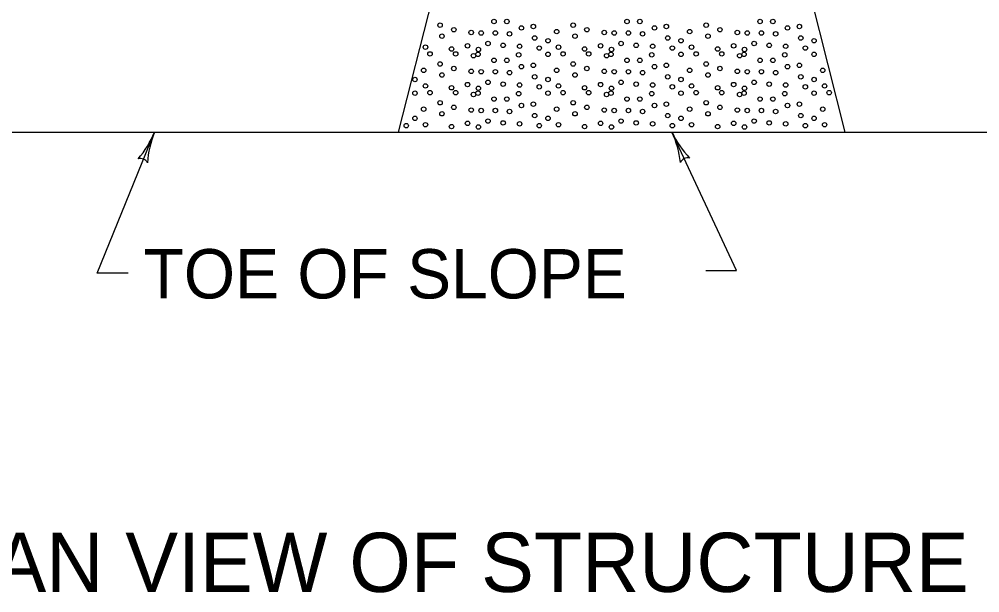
# Model space of a CAD drawing. Extents: x 997.6 to 1037, y 998.9 to 1023.2.
# Drawn here: x 1024.942 to 1028.84, y 1012.806 to 1015.132 of the extents above; entities that cross this region are included whole.
import ezdxf

# ---------------------------------------------------------------- set-up
doc = ezdxf.new("R2010")
doc.units = 0
doc.layers.add('Level 1', color=7, linetype='Continuous')

msp = doc.modelspace()

# ---------------------------------------------------------------- linework, layer by layer
at = {"layer": 'Level 1'}
for p, q in [((1027.6623, 1017.1709), (1028.2928, 1014.6732)), ((1027.0167, 1016.7982), (1026.4803, 1014.6732)), ((1024.6678, 1014.6732), (1026.4803, 1014.6732)), ((1025.2583, 1014.1015), (1025.4903, 1014.6732)), ((1026.4803, 1014.6732), (1028.2928, 1014.6732)), ((1027.8535, 1014.1129), (1027.5911, 1014.6732)), ((1028.2928, 1014.6732), (1034.9368, 1014.6732)), ((1025.3833, 1014.1015), (1025.2583, 1014.1015)), ((1027.7285, 1014.1129), (1027.8535, 1014.1129))]:
    msp.add_line(p, q, dxfattribs=at)
for centre in [(1026.6499, 1015.1076), (1026.7056, 1015.089), (1026.8686, 1015.1224), (1026.9206, 1015.1224), (1026.98, 1015.0964), (1027.0283, 1015.102), (1027.1899, 1015.1076), (1027.2456, 1015.089), (1027.4086, 1015.1224), (1027.4606, 1015.1224), (1027.52, 1015.0964), (1027.5683, 1015.102), (1027.7299, 1015.1076), (1027.7856, 1015.089), (1027.9486, 1015.1224), (1028.0006, 1015.1224), (1028.06, 1015.0964), (1028.1083, 1015.102), (1026.6573, 1015.063), (1026.7761, 1015.0778), (1026.8166, 1015.076), (1026.8741, 1015.076), (1026.9317, 1015.0723), (1027.0338, 1015.0555), (1027.123, 1015.0816), (1027.1973, 1015.063), (1027.3161, 1015.0778), (1027.3566, 1015.076), (1027.4141, 1015.076), (1027.4717, 1015.0723), (1027.5738, 1015.0555), (1027.663, 1015.0816), (1027.7373, 1015.063), (1027.8561, 1015.0778), (1027.8966, 1015.076), (1027.9541, 1015.076), (1028.0117, 1015.0723), (1028.1138, 1015.0555), (1026.5904, 1015.0184), (1026.6963, 1015.011), (1026.7613, 1015.024), (1026.8054, 1015.0091), (1026.8444, 1015.0333), (1026.9057, 1015.0258), (1026.9726, 1015.0221), (1027.0524, 1015.0147), (1027.0877, 1015.0444), (1027.1304, 1015.0184), (1027.2363, 1015.011), (1027.3013, 1015.024), (1027.3454, 1015.0091), (1027.3844, 1015.0333), (1027.4457, 1015.0258), (1027.5126, 1015.0221), (1027.5924, 1015.0147), (1027.6277, 1015.0444), (1027.6704, 1015.0184), (1027.7763, 1015.011), (1027.8413, 1015.024), (1027.8854, 1015.0091), (1027.9244, 1015.0333), (1027.9857, 1015.0258), (1028.0526, 1015.0221), (1028.1324, 1015.0147), (1028.1677, 1015.0444), (1026.609, 1014.9911), (1026.713, 1014.9911), (1026.7855, 1014.9837), (1026.8036, 1014.9893), (1026.9688, 1014.9873), (1027.0877, 1014.9893), (1027.149, 1014.9911), (1027.253, 1014.9911), (1027.3255, 1014.9837), (1027.3436, 1014.9893), (1027.5088, 1014.9873), (1027.6277, 1014.9893), (1027.689, 1014.9911), (1027.793, 1014.9911), (1027.8655, 1014.9837), (1027.8836, 1014.9893), (1028.0488, 1014.9873), (1028.1677, 1014.9893), (1026.6499, 1014.9503), (1026.7056, 1014.9317), (1026.8686, 1014.9651), (1026.9206, 1014.9651), (1026.98, 1014.9391), (1027.0283, 1014.9447), (1027.1899, 1014.9503), (1027.2456, 1014.9317), (1027.4086, 1014.9651), (1027.4606, 1014.9651), (1027.52, 1014.9391), (1027.5683, 1014.9447), (1027.7299, 1014.9503), (1027.7856, 1014.9317), (1027.9486, 1014.9651), (1028.0006, 1014.9651), (1028.06, 1014.9391), (1028.1083, 1014.9447), (1026.583, 1014.9243), (1026.6573, 1014.9057), (1026.7761, 1014.9205), (1026.8166, 1014.9187), (1026.8741, 1014.9187), (1026.9317, 1014.9149), (1027.0338, 1014.8982), (1027.123, 1014.9243), (1027.1973, 1014.9057), (1027.3161, 1014.9205), (1027.3566, 1014.9187), (1027.4141, 1014.9187), (1027.4717, 1014.9149), (1027.5738, 1014.8982), (1027.663, 1014.9243), (1027.7373, 1014.9057), (1027.8561, 1014.9205), (1027.8966, 1014.9187), (1027.9541, 1014.9187), (1028.0117, 1014.9149), (1028.1138, 1014.8982), (1028.203, 1014.9243), (1026.5477, 1014.8871), (1026.5904, 1014.8611), (1026.6963, 1014.8537), (1026.7613, 1014.8667), (1026.8054, 1014.8518), (1026.8444, 1014.8759), (1026.9057, 1014.8685), (1026.9726, 1014.8648), (1027.0524, 1014.8573), (1027.0877, 1014.8871), (1027.1304, 1014.8611), (1027.2363, 1014.8537), (1027.3013, 1014.8667), (1027.3454, 1014.8518), (1027.3844, 1014.8759), (1027.4457, 1014.8685), (1027.5126, 1014.8648), (1027.5924, 1014.8573), (1027.6277, 1014.8871), (1027.6704, 1014.8611), (1027.7763, 1014.8537), (1027.8413, 1014.8667), (1027.8854, 1014.8518), (1027.9244, 1014.8759), (1027.9857, 1014.8685), (1028.0526, 1014.8648), (1028.1324, 1014.8573), (1028.1677, 1014.8871), (1028.2104, 1014.8611), (1026.5477, 1014.8319), (1026.609, 1014.8338), (1026.713, 1014.8338), (1026.7855, 1014.8263), (1026.8036, 1014.8319), (1026.9688, 1014.83), (1027.0877, 1014.8319), (1027.149, 1014.8338), (1027.253, 1014.8338), (1027.3255, 1014.8263), (1027.3436, 1014.8319), (1027.5088, 1014.83), (1027.6277, 1014.8319), (1027.689, 1014.8338), (1027.793, 1014.8338), (1027.8655, 1014.8263), (1027.8836, 1014.8319), (1028.0488, 1014.83), (1028.1677, 1014.8319), (1028.229, 1014.8338), (1026.6499, 1014.7929), (1026.7056, 1014.7743), (1026.8686, 1014.8078), (1026.9206, 1014.8078), (1026.98, 1014.7818), (1027.0283, 1014.7873), (1027.1899, 1014.7929), (1027.2456, 1014.7743), (1027.4086, 1014.8078), (1027.4606, 1014.8078), (1027.52, 1014.7818), (1027.5683, 1014.7873), (1027.7299, 1014.7929), (1027.7856, 1014.7743), (1027.9486, 1014.8078), (1028.0006, 1014.8078), (1028.06, 1014.7818), (1028.1083, 1014.7873), (1026.583, 1014.7669), (1026.6573, 1014.7483), (1026.7761, 1014.7632), (1026.8166, 1014.7613), (1026.8741, 1014.7613), (1026.9317, 1014.7576), (1027.0338, 1014.7408), (1027.123, 1014.7669), (1027.1973, 1014.7483), (1027.3161, 1014.7632), (1027.3566, 1014.7613), (1027.4141, 1014.7613), (1027.4717, 1014.7576), (1027.5738, 1014.7408), (1027.663, 1014.7669), (1027.7373, 1014.7483), (1027.8561, 1014.7632), (1027.8966, 1014.7613), (1027.9541, 1014.7613), (1028.0117, 1014.7576), (1028.1138, 1014.7408), (1028.203, 1014.7669), (1026.5124, 1014.7), (1026.5477, 1014.7298), (1026.5904, 1014.7038), (1026.6963, 1014.6963), (1026.7613, 1014.7093), (1026.8444, 1014.7186), (1026.9057, 1014.7112), (1026.9726, 1014.7074), (1027.0524, 1014.7), (1027.0877, 1014.7298), (1027.1304, 1014.7038), (1027.2363, 1014.6963), (1027.3013, 1014.7093), (1027.3844, 1014.7186), (1027.4457, 1014.7112), (1027.5126, 1014.7074), (1027.5924, 1014.7), (1027.6277, 1014.7298), (1027.6704, 1014.7038), (1027.7763, 1014.6963), (1027.8413, 1014.7093), (1027.9244, 1014.7186), (1027.9857, 1014.7112), (1028.0526, 1014.7074), (1028.1324, 1014.7), (1028.1677, 1014.7298), (1028.2104, 1014.7038), (1026.8054, 1014.6944), (1027.3454, 1014.6944), (1027.8854, 1014.6944)]:
    msp.add_circle(centre, 0.00903, dxfattribs=at)
for centre, radius, start, end in [((1025.1281, 1014.8202), 0.3909, 319.2512, 337.8979), ((1025.8526, 1014.5261), 0.3909, 157.904, 176.5728), ((1025.8526, 1014.5261), 0.3909, 157.8918, 157.904), ((1027.9451, 1014.839), 0.3909, 205.0858, 205.098), ((1027.9451, 1014.839), 0.3909, 205.098, 223.7668), ((1027.2371, 1014.5073), 0.3909, 6.4452, 25.0919), ((1025.4344, 1014.5354), 0.0313, 26.6786, 108.7953), ((1027.6541, 1014.5385), 0.0313, 73.8726, 155.9893)]:
    msp.add_arc(centre, radius, start, end, dxfattribs=at)

# ---------------------------------------------------------------- texts
for s, height, p in [('TOE OF SLOPE', 0.2, (1025.4463, 1013.9993)), ('PLAN VIEW OF STRUCTURE LOCATIONS', 0.24, (1024.4446, 1012.8089))]:
    msp.add_text(s, height=height, dxfattribs=at).set_placement(p)

doc.saveas('drawing.dxf')
